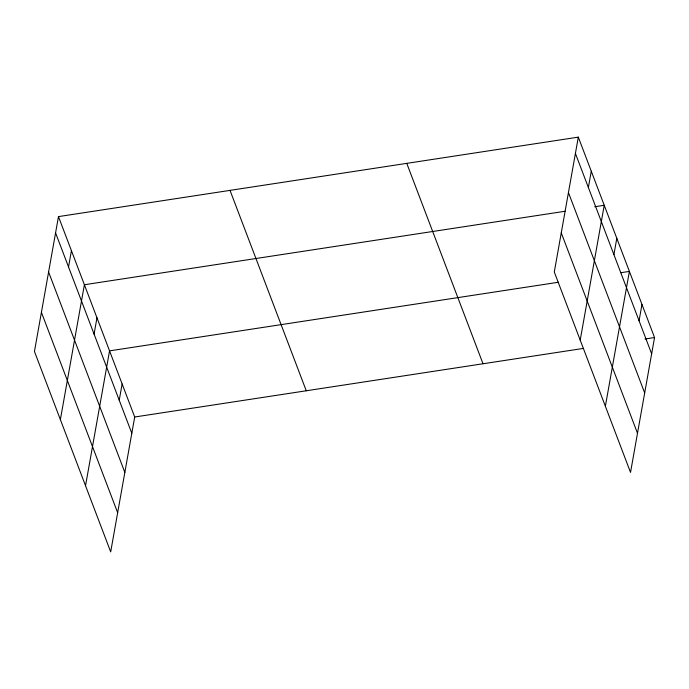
<?xml version="1.0" encoding="UTF-8"?>
<svg xmlns="http://www.w3.org/2000/svg" width="689" height="689" viewBox="0 0 689 689"><rect width="100%" height="100%" fill="white"/><g stroke="black" fill="none" stroke-linecap="round" stroke-linejoin="round"><path stroke-width="1.03" d="M58.47 216.604L34.45 351.468L110.688 551.863L134.708 417L58.47 216.604L578.312 137.137L654.55 337.532L630.53 472.396L554.292 272L578.312 137.137M68.53 266.953L71.432 250.667M60.374 419.601L84.394 284.738L565.049 211.265M94.074 334.087L96.977 317.801M85.531 485.728L109.551 350.865L558.443 282.249M119.231 400.223L122.134 383.928M588.372 187.494L591.274 171.208M580.207 340.142L604.236 205.279L594.702 206.734M613.908 254.629L616.81 238.342M605.364 406.269L629.393 271.406L620.918 272.698M639.065 320.764L641.967 304.469M134.708 417L583.6 348.384M645.016 338.997L654.55 337.532M575.41 153.432L651.648 353.827M568.442 192.558L644.68 392.954M561.259 232.873L637.497 433.269M406.768 163.362L483.006 363.758M230.023 190.379L306.26 390.775M55.568 232.891L131.814 433.286M48.6 272.017L124.838 472.413M41.418 312.332L117.655 512.728"/></g></svg>
